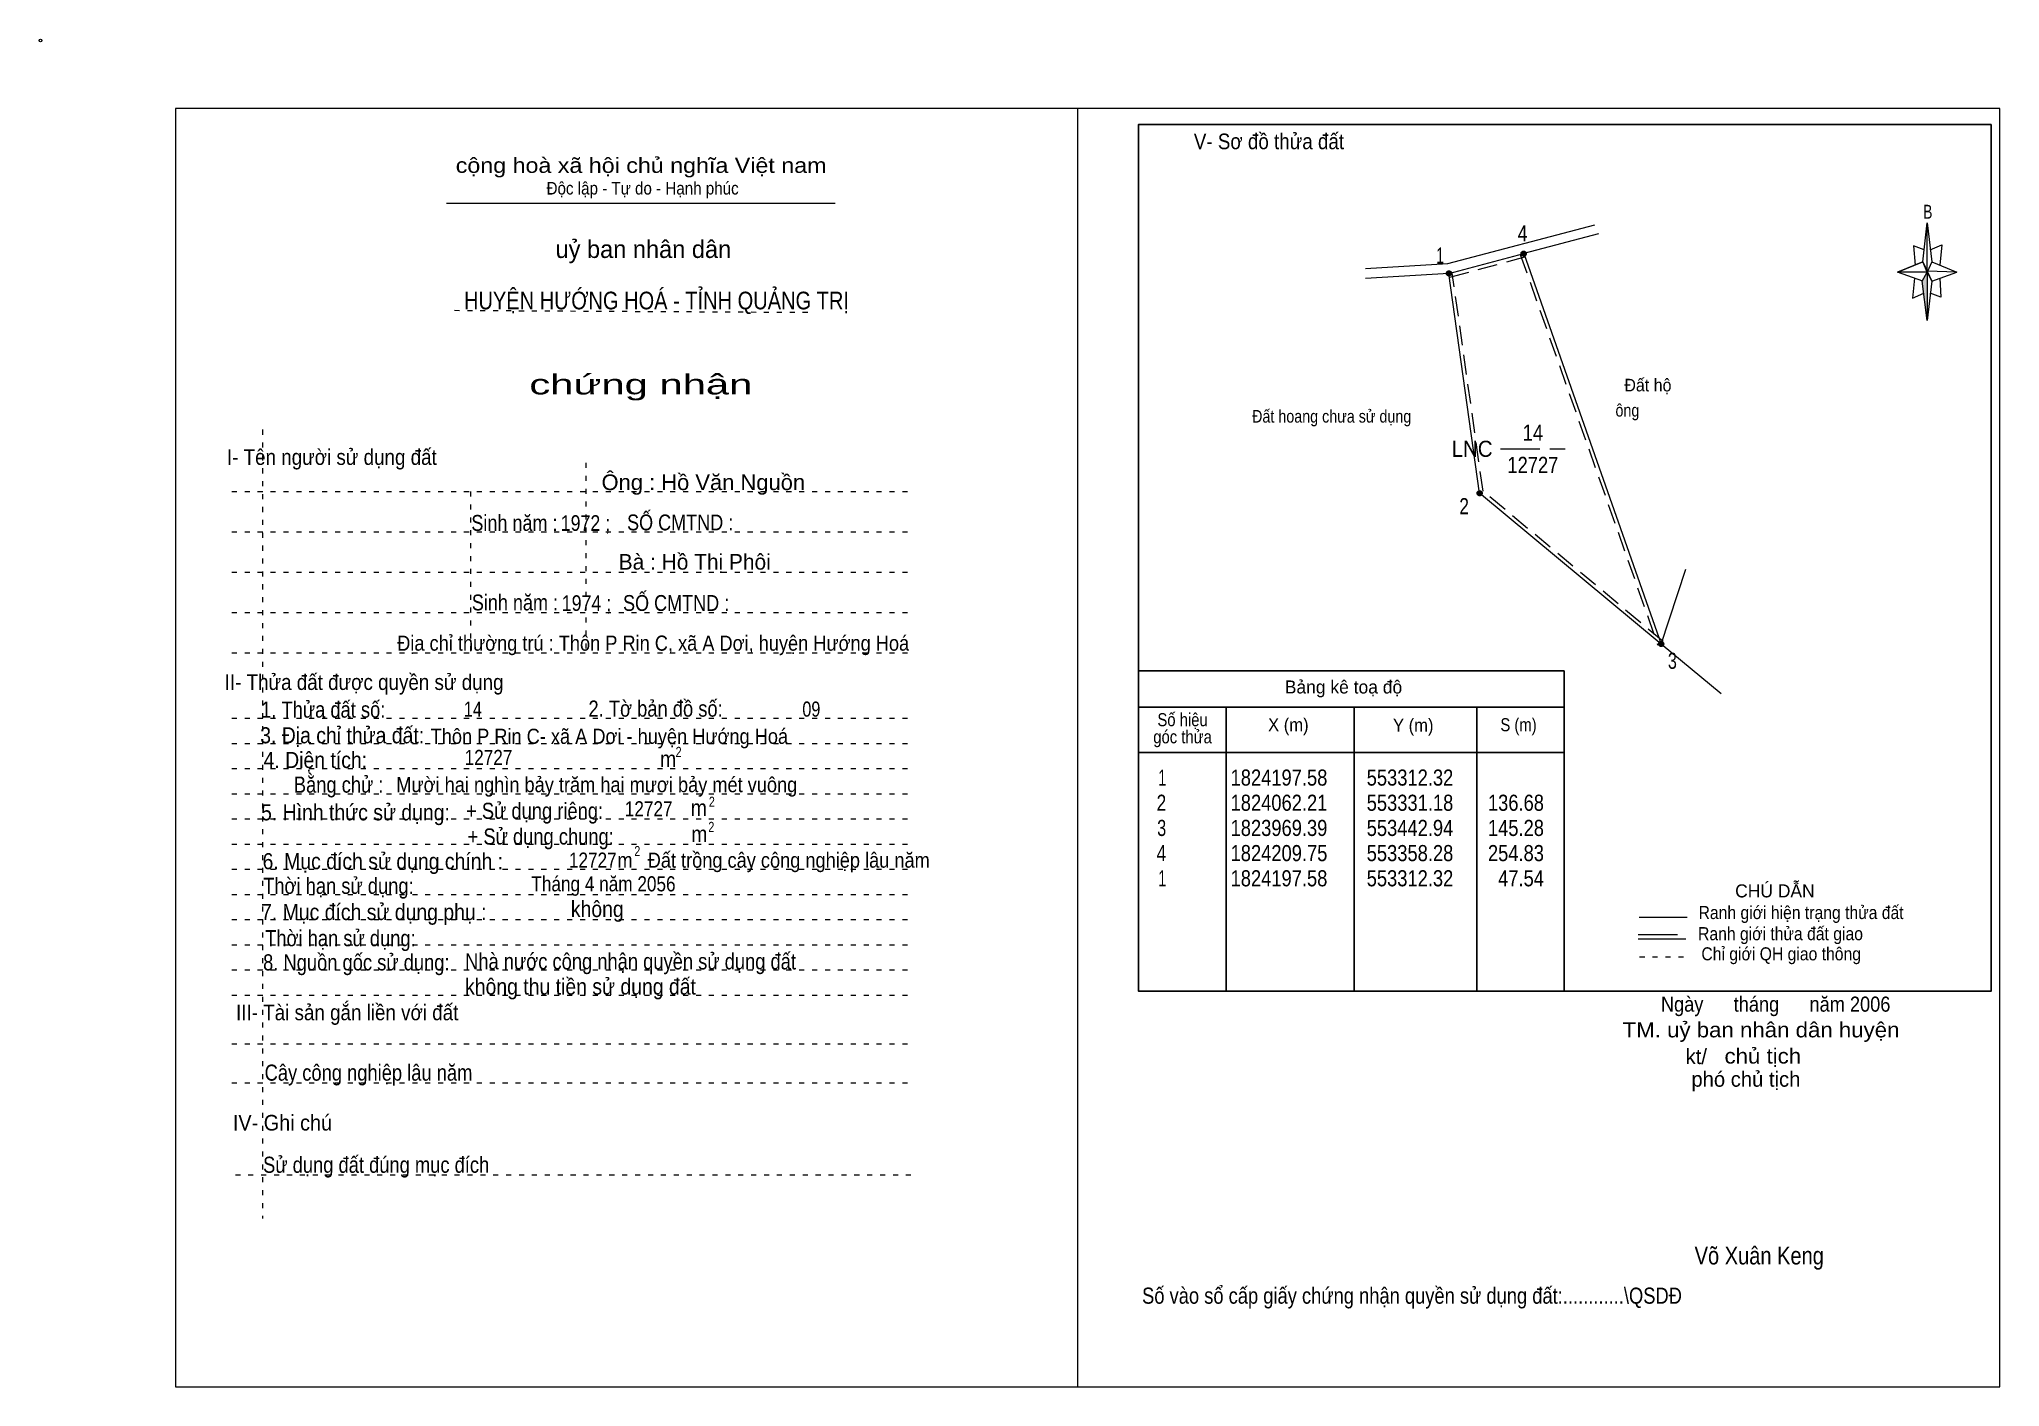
# Model space of a CAD drawing. Header units: centimetres. Extents: x -1.6 to 37.4, y -1.3 to 25.5.
import ezdxf
from ezdxf.enums import TextEntityAlignment as Align

# ---------------------------------------------------------------- set-up
doc = ezdxf.new("R2010")
doc.units = ezdxf.units.CM
doc.header["$LTSCALE"] = 0.13
for name, pattern in [('DOTTED', [1.5, 0.3, -1.2]), ('LONG_DASHED', [7.5, 6, -1.5]), ('MEDIUM_DASHED', [4.5, 3, -1.5])]:
    doc.linetypes.add(name, pattern=pattern)
for name, color, linetype, lineweight in [('1', 7, 'DOTTED', 13), ('10', 7, 'Continuous', 13), ('2', 7, 'Continuous', 25), ('3', 7, 'Continuous', 13), ('30', 7, 'Continuous', 13), ('32', 7, 'LONG_DASHED', 13), ('33', 7, 'LONG_DASHED', 13), ('35', 7, 'Continuous', 13)]:
    doc.layers.add(name, color=color, linetype=linetype, lineweight=lineweight)

msp = doc.modelspace()

# ---------------------------------------------------------------- hatches: boundary and pattern name
at = {"layer": '30'}
msp.add_hatch(color=256, dxfattribs=at).paths.add_polyline_path([(35.91, 20.87), (35.91, 19.91), (35.81, 20.69)])
at = {"layer": '32'}
for points in [[(27.9468, 21.2365, 1), (27.8468, 21.2365, 1)], [(26.4642, 20.8439, 1), (26.3642, 20.8439, 1)], [(27.0726, 16.4771, 1), (26.9726, 16.4771, 1)], [(30.6777, 13.4829, 1), (30.5777, 13.4829, 1)]]:
    msp.add_hatch(color=256, dxfattribs=at).paths.add_polyline_path(points)

# ---------------------------------------------------------------- linework, layer by layer
at = {"layer": '1', "linetype": 'Continuous'}
msp.add_line((6.51, 22.24), (14.23, 22.24), dxfattribs=at)
at = {"layer": '1'}
for p, q in [((6.67, 20.11), (13.82, 20.07)), ((2.86, 17.74), (2.86, 2.07)), ((9.28, 17.08), (9.28, 13.31)), ((2.25, 16.51), (15.75, 16.51)), ((6.99, 16.51), (6.99, 13.31)), ((2.25, 15.71), (15.75, 15.71)), ((2.25, 14.91), (15.75, 14.91)), ((2.25, 14.11), (15.75, 14.11)), ((2.25, 13.31), (15.75, 13.31)), ((2.25, 12.01), (15.75, 12.01)), ((2.25, 11.51), (15.75, 11.51)), ((2.25, 11.01), (15.75, 11.01)), ((2.25, 10.51), (15.75, 10.51)), ((2.25, 10.01), (15.75, 10.01)), ((2.25, 9.51), (15.75, 9.51)), ((2.25, 9.01), (15.75, 9.01)), ((2.25, 8.51), (15.75, 8.51)), ((2.25, 8.01), (15.75, 8.01)), ((2.25, 7.51), (15.75, 7.51)), ((2.25, 7.01), (15.75, 7.01)), ((2.25, 6.51), (15.75, 6.51)), ((2.25, 5.54), (15.75, 5.54)), ((2.25, 4.77), (15.75, 4.77)), ((2.32, 2.94), (15.82, 2.94))]:
    msp.add_line(p, q, dxfattribs=at)
at = {"layer": '10'}
for p, q in [((29.38, 21.63), (27.9, 21.24)), ((26.41, 20.84), (24.76, 20.74)), ((30.63, 13.48), (31.12, 14.97)), ((31.82, 12.49), (30.63, 13.48))]:
    msp.add_line(p, q, dxfattribs=at)
at = {"layer": '10', "linetype": 'MEDIUM_DASHED'}
for p, q in [((26.43, 20.77), (27.92, 21.17)), ((27.83, 21.22), (30.56, 13.46))]:
    msp.add_line(p, q, dxfattribs=at)
at = {"layer": '10'}
msp.add_lwpolyline([(24.76, 20.94), (26.39, 21.04), (29.31, 21.81)], dxfattribs=at)
msp.add_lwpolyline([(30.63, 13.48), (27.02, 16.48), (26.41, 20.84), (27.9, 21.24)], close=True, dxfattribs=at)
at = {"layer": '10', "linetype": 'MEDIUM_DASHED'}
msp.add_lwpolyline([(30.67, 13.53), (27.09, 16.52), (26.48, 20.85)], dxfattribs=at)
at = {"layer": '10'}
msp.add_circle((-1.55, 25.47), 0.025, dxfattribs=at)
at = {"layer": '2'}
for p, q in [((20.25, 12.95), (28.7, 12.95)), ((28.7, 6.59), (28.7, 12.95)), ((20.25, 12.23), (28.7, 12.23)), ((21.99, 6.59), (21.99, 12.23)), ((24.53, 10.89), (24.53, 12.23)), ((26.97, 12.23), (26.97, 6.59)), ((20.25, 11.33), (28.7, 11.33))]:
    msp.add_line(p, q, dxfattribs=at)
msp.add_lwpolyline([(37.18, 23.8), (20.25, 23.8), (20.25, 6.59), (37.18, 6.59)], close=True, dxfattribs=at)
msp.add_lwpolyline([(24.53, 6.59), (24.53, 10.39), (24.53, 10.89)], dxfattribs=at)
at = {"layer": '3'}
msp.add_line((19.04, 24.12), (19.04, -1.27), dxfattribs=at)
for points in [[(19.04, 24.12), (1.13, 24.12), (1.13, -1.27), (19.04, -1.27)], [(19.04, -1.27), (37.35, -1.27), (37.35, 24.12), (19.04, 24.12)]]:
    msp.add_lwpolyline(points, dxfattribs=at)
at = {"layer": '30'}
for p, q in [((35.82, 21.07), (35.91, 21.85)), ((36, 21.07), (36.5, 20.87)), ((35.82, 20.69), (35.32, 20.87)), ((36, 20.69), (35.91, 19.91)), ((36.16, 20.75), (36.18, 20.37)), ((36.18, 20.37), (35.97, 20.45))]:
    msp.add_line(p, q, dxfattribs=at)
for points in [[(35.91, 21.85), (36, 21.07), (35.91, 20.87)], [(35.91, 20.87), (35.32, 20.87), (35.82, 21.07), (36, 20.69), (36.5, 20.87), (35.91, 20.89)], [(35.91, 20.87), (35.91, 19.91), (35.81, 20.69)]]:
    msp.add_lwpolyline(points, close=True, dxfattribs=at)
for points in [[(35.97, 21.31), (36.2, 21.41), (36.16, 21.01)], [(35.91, 20.87), (35.82, 21.07), (35.32, 20.87)], [(35.85, 21.31), (35.64, 21.39), (35.67, 21.01)], [(35.66, 20.75), (35.62, 20.35), (35.84, 20.45)], [(35.91, 20.87), (36, 20.69), (36.5, 20.87)]]:
    msp.add_lwpolyline(points, dxfattribs=at)
at = {"layer": '32'}
for centre in [(27.8968, 21.2365), (26.4142, 20.8439), (27.0226, 16.4771), (30.6277, 13.4829)]:
    msp.add_circle(centre, 0.05, dxfattribs=at)
at = {"layer": '33'}
msp.add_line((27.44, 17.36), (28.72, 17.36), dxfattribs=at)
at = {"layer": '35'}
for p, q in [((30.19, 8.06), (31.14, 8.06)), ((30.17, 7.63), (31.12, 7.63))]:
    msp.add_line(p, q, dxfattribs=at)
at = {"layer": '35', "linetype": 'LONG_DASHED'}
msp.add_line((30.17, 7.71), (31.12, 7.71), dxfattribs=at)
at = {"layer": '35', "linetype": 'DOTTED'}
msp.add_line((30.2, 7.27), (31.19, 7.27), dxfattribs=at)

# ---------------------------------------------------------------- texts
at = {"layer": '1'}
for s, height, width, p in [('V- Sơ đồ thửa đất', 0.31, 0.9, (22.84, 23.31)), ('cộng hoà xã hội chủ nghĩa Việt nam', 0.3, 1.15, (10.375, 22.84)), ('Độc lập - Tự do - Hạnh phúc', 0.25, 0.9, (10.405, 22.41)), ('chứng nhận', 0.4, 1.55, (10.37, 18.44)), ('I- Tên người sử dụng đất', 0.31, 0.9, (4.235, 17.04)), ('II- Thửa đất được quyền sử dụng', 0.31, 0.9, (4.875, 12.57)), ('III- Tài sản gắn liền với đất', 0.31, 0.9, (4.54, 6.01)), ('IV- Ghi chú', 0.31, 0.95, (3.255, 3.82))]:
    msp.add_text(s, height=height, dxfattribs=dict(at, width=width)).set_placement(p, align=Align.CENTER)
msp.add_text('uỷ ban nhân dân', height=0.35, dxfattribs=at).set_placement((10.42, 21.15), align=Align.CENTER)
at = {"layer": '10'}
for s, width, p in [('  Đất hộ', 0.95, (29.72, 18.5)), ('ông', 0.85, (29.72, 18))]:
    msp.add_text(s, height=0.25, dxfattribs=dict(at, width=width)).set_placement(p)
for s, height, width, p in [('Đất hoang chưa sử dụng ', 0.25, 0.85, (24.125, 17.88)), ('Ông : Hồ Văn Nguồn', 0.31, 1.05, (11.61, 16.54)), ('Sinh năm :', 0.3149, 0.85, (7.86, 15.73)), ('1972 ;', 0.31, 0.85, (9.27, 15.73)), ('SỐ CMTND :', 0.3149, 0.85, (11.15, 15.74)), ('Sinh năm :', 0.3149, 0.85, (7.87, 14.15)), ('1974 ;', 0.31, 0.85, (9.29, 14.14)), ('SỐ CMTND :', 0.3149, 0.85, (11.07, 14.14)), ('Địa chỉ thường trú : Thôn P Rin C, xã A Dơi, huyện Hướng Hoá ', 0.3, 0.9, (10.665, 13.35)), ('14', 0.3, 0.8, (7.035, 12.04)), ('09', 0.3, 0.8, (13.755, 12.04)), ('Thôn P Rin C- xã A Dơi - huyện Hướng Hoá ', 0.3, 0.9, (9.795, 11.5)), ('12727', 0.3, 0.85, (7.345, 11.08)), ('Mười hai nghìn bảy trăm hai mươi bảy mét vuông ', 0.3, 0.9, (9.545, 10.54)), ('12727', 0.3, 0.85, (10.525, 10.06)), ('12727', 0.3, 0.85, (9.415, 9.04)), ('m   Đất trồng cây công nghiệp lâu năm ', 0.3, 0.9, (13.055, 9.04)), ('Tháng 4 năm 2056 ', 0.3, 0.85, (9.675, 8.57)), ('Ngày      tháng      năm 2006', 0.3, 0.9, (32.9, 6.18)), ('TM. uỷ ban nhân dân huyện', 0.3, 1.1, (32.61, 5.67)), ('chủ tịch', 0.3, 1.1, (32.645, 5.15)), ('Võ Xuân Keng ', 0.35, 0.85, (32.63, 1.16))]:
    msp.add_text(s, height=height, dxfattribs=dict(at, width=width)).set_placement(p, align=Align.CENTER)
for s, height, p in [('Bà : Hồ Thị Phôi', 0.31, (11.44, 14.96)), ('kt/ ', 0.3, (31.38, 5.14)), ('phó chủ tịch ', 0.3, (32.365, 4.69))]:
    msp.add_text(s, height=height, dxfattribs=at).set_placement(p, align=Align.CENTER)
at = {"layer": '2'}
for s, height, width, p in [('HUYỆN HƯỚNG HOÁ - TỈNH QUẢNG TRỊ', 0.35, 0.85, (10.68, 20.13)), ('Số hiệu', 0.2591, 0.85, (21.125, 11.85)), ('3. Địa chỉ thửa đất:', 0.32, 0.9, (4.44, 11.51)), ('góc thửa', 0.2591, 0.85, (21.125, 11.51)), ('X (m)', 0.2591, 0.95, (23.225, 11.75)), ('Y (m)', 0.2591, 0.95, (25.705, 11.74)), ('S (m)', 0.2591, 0.85, (27.795, 11.75)), ('Số vào sổ cấp giấy chứng nhận quyền sử dụng đất:............\\QSDĐ', 0.32, 0.85, (25.68, 0.38))]:
    msp.add_text(s, height=height, dxfattribs=dict(at, width=width)).set_placement(p, align=Align.CENTER)
msp.add_text('Bảng kê toạ độ', height=0.2591, dxfattribs=at).set_placement((24.32, 12.5), align=Align.CENTER)
for s, height, width, p in [('1. Thửa đất số:', 0.32, 0.85, (2.83, 12.02)), ('2. Tờ bản đồ số:', 0.32, 0.85, (9.33, 12.04)), ('4. Diện tích:', 0.32, 0.9, (2.88, 11.02)), ('m', 0.32, 0.9, (10.75, 11.04)), ('2', 0.2, 0.8, (11.06, 11.24)), ('Bằng chử :', 0.32, 0.85, (3.48, 10.53)), ('5. Hình thức sử dụng:', 0.32, 0.9, (2.83, 9.98)), ('+ Sử dụng riêng:', 0.32, 0.85, (6.9, 10.01)), ('m', 0.32, 0.9, (11.36, 10.07)), ('2', 0.2, 0.8, (11.72, 10.25)), ('+ Sử dụng chung:', 0.32, 0.85, (6.93, 9.5)), ('m', 0.32, 0.9, (11.37, 9.55)), ('2', 0.2, 0.8, (11.71, 9.75)), ('6. Mục đích sử dụng chính : ', 0.32, 0.9, (2.86, 9.01)), ('2', 0.2, 0.8, (10.24, 9.27)), ('Thời hạn sử dụng: ', 0.32, 0.85, (2.87, 8.52)), ('7. Mục đích sử dụng phụ : ', 0.32, 0.9, (2.83, 8)), ('không', 0.32, 0.9, (8.98, 8.06)), ('Thời hạn sử dụng: ', 0.32, 0.85, (2.91, 7.48)), ('8. Nguồn gốc sử dụng: ', 0.32, 0.85, (2.87, 7)), ('Nhà nước công nhận quyền sử dụng đất  ', 0.32, 0.85, (6.88, 7.02)), ('không thu tiền sử dụng đất', 0.32, 0.9, (6.88, 6.52)), ('Cây công nghiệp lâu năm', 0.32, 0.85, (2.9, 4.81)), ('Sử dụng đất đúng mục đích', 0.32, 0.85, (2.87, 2.98))]:
    msp.add_text(s, height=height, dxfattribs=dict(at, width=width)).set_placement(p)
at = {"layer": '30', "width": 0.75}
msp.add_text('B', height=0.2756, dxfattribs=at).set_placement((35.92, 21.93), align=Align.CENTER)
at = {"layer": '30'}
for s, width, p in [('1', 0.65, (20.8, 10.67)), ('1824197.58', 0.85, (24, 10.67)), ('553312.32', 0.85, (26.5, 10.67)), ('553312.32', 0.85, (26.5, 10.67)), ('2', 0.8, (20.8, 10.17)), ('1824062.21', 0.85, (24, 10.17)), ('553331.18', 0.85, (26.5, 10.17)), ('136.68', 0.85, (28.3, 10.17)), ('3', 0.75, (20.8, 9.67)), ('1823969.39', 0.85, (24, 9.67)), ('553442.94', 0.85, (26.5, 9.67)), ('145.28', 0.85, (28.3, 9.67)), ('4', 0.8, (20.8, 9.17)), ('1824209.75', 0.85, (24, 9.17)), ('553358.28', 0.85, (26.5, 9.17)), ('254.83', 0.85, (28.3, 9.17)), ('1', 0.65, (20.8, 8.67)), ('1824197.58', 0.85, (24, 8.67)), ('553312.32', 0.85, (26.5, 8.67)), ('47.54', 0.85, (28.3, 8.67))]:
    msp.add_text(s, height=0.32, dxfattribs=dict(at, width=width)).set_placement(p, align=Align.RIGHT)
at = {"layer": '32'}
for s, width, p in [('4', 0.8, (27.875, 21.48)), ('1', 0.65, (26.24, 21.04)), ('2', 0.8, (26.715, 16.06)), ('3', 0.75, (30.85, 12.99))]:
    msp.add_text(s, height=0.32, dxfattribs=dict(at, width=width)).set_placement(p, align=Align.CENTER)
at = {"layer": '33', "width": 0.95}
msp.add_text('LNC', height=0.32, dxfattribs=at).set_placement((27.28, 17.2), align=Align.RIGHT)
at = {"layer": '33', "width": 0.85}
for s, p in [('14', (28.08, 17.52)), ('12727', (28.08, 16.88))]:
    msp.add_text(s, height=0.32, dxfattribs=at).set_placement(p, align=Align.CENTER)
at = {"layer": '35'}
msp.add_text('CHÚ DẪN', height=0.2591, dxfattribs=at).set_placement((32.885, 8.45), align=Align.CENTER)
at = {"layer": '35', "width": 0.9}
for s, p in [('Ranh giới hiện trạng thửa đất', (33.405, 8.02)), ('Ranh giới thửa đất giao ', (33.04, 7.6)), ('Chỉ giới QH giao thông', (33.01, 7.2))]:
    msp.add_text(s, height=0.2591, dxfattribs=at).set_placement(p, align=Align.CENTER)

doc.saveas('drawing.dxf')
